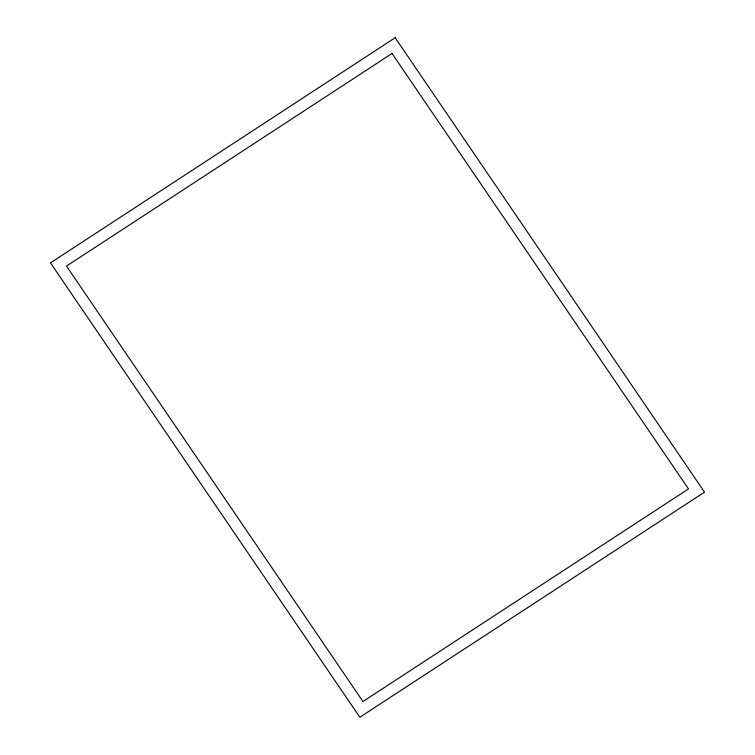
<?xml version="1.0" encoding="UTF-8"?>
<svg xmlns="http://www.w3.org/2000/svg" width="755" height="755" viewBox="0 0 755 755"><rect width="100%" height="100%" fill="white"/><g stroke="black" fill="none" stroke-linecap="round" stroke-linejoin="round"><path stroke-width="1.13" d="M395.158 37.75L50.481 262.872L359.842 717.25L704.519 492.128L395.158 37.75M392.034 53.473L66.497 266.09L362.966 701.527L688.503 488.91L392.034 53.473"/></g></svg>
